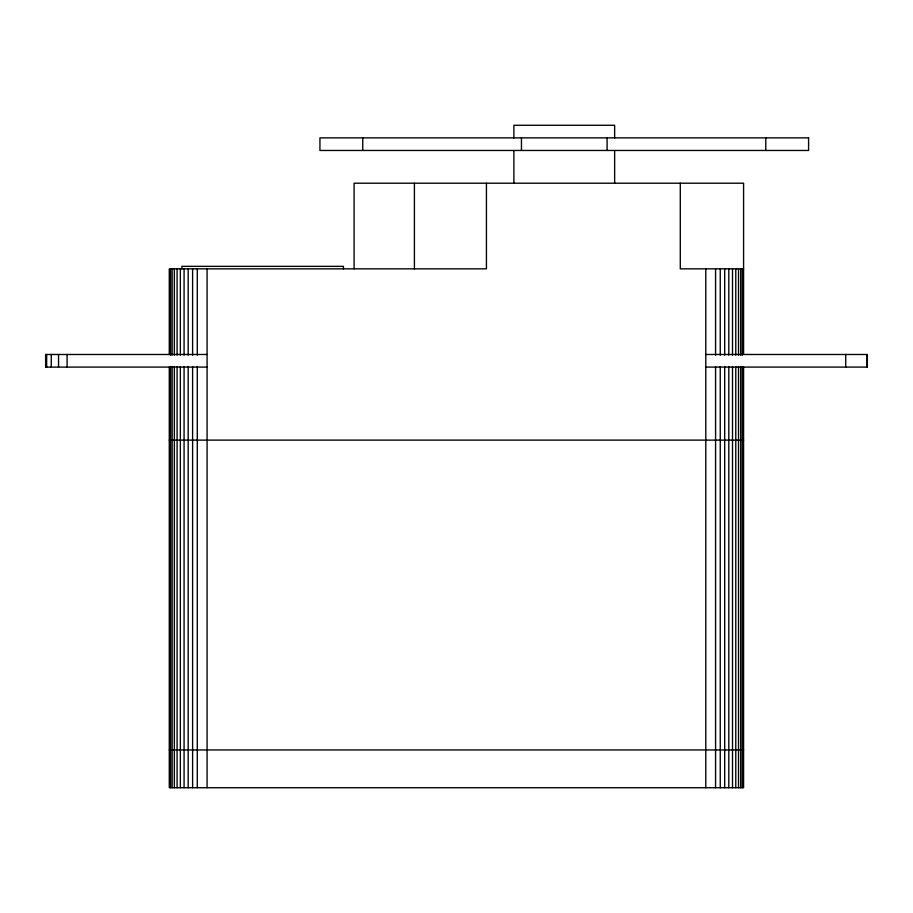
<?xml version="1.0" encoding="UTF-8"?>
<svg xmlns="http://www.w3.org/2000/svg" width="913" height="913" viewBox="0 0 913 913"><rect width="100%" height="100%" fill="white"/><g stroke="black" fill="none" stroke-linecap="round" stroke-linejoin="round"><path stroke-width="1.37" d="M743.581 268.844L680.288 268.844L680.288 183.205M207.068 354.484L45.65 354.484L45.65 367.083L207.068 367.083M705.795 354.484L867.35 354.484L867.35 367.083L705.795 367.083M169.282 440.123L743.581 440.123M169.282 749.95L743.581 749.95M867.008 354.484L867.019 367.083M845.723 354.484L845.723 367.083M765.767 137.863L765.767 150.462M743.581 354.267L743.581 183.205L354.096 183.205L354.096 268.844M743.581 367.083L743.581 787.725L169.282 787.725L169.282 367.083M742.292 268.844L742.292 355.191M742.292 366.524L742.292 787.725M740.705 268.844L740.705 355.191M740.705 366.524L740.705 787.725M738.526 268.844L738.526 355.191M738.526 366.524L738.526 787.725M735.775 268.844L735.775 355.191M735.775 366.524L735.775 787.725M732.511 268.844L732.511 355.191M732.511 366.524L732.511 787.725M728.802 268.844L728.802 355.191M728.802 366.524L728.802 787.725M724.694 268.844L724.694 355.191M724.694 366.524L724.694 787.725M720.254 268.844L720.254 355.191M720.254 366.524L720.254 787.725M715.575 268.844L715.575 355.191M715.575 366.524L715.575 787.725M705.795 268.844L705.795 787.725M614.643 137.989L614.643 125.275L513.882 125.275L513.882 137.989M614.643 150.702L614.643 183.205M607.088 137.863L607.088 150.462M521.449 137.863L521.449 150.462M513.882 150.702L513.882 183.205M486.435 183.205L486.435 268.844L169.282 268.844L169.282 354.267M414.411 183.205L414.411 268.844M362.758 137.863L362.758 150.462M343.414 268.844L343.414 266.345L181.881 266.345L181.881 268.844M207.068 268.844L207.068 787.725M197.288 268.844L197.288 355.191M197.288 366.524L197.288 787.725M192.609 268.844L192.609 355.191M192.609 366.524L192.609 787.725M188.181 268.844L188.181 355.191M188.181 366.524L188.181 787.725M184.072 268.844L184.072 355.191M184.072 366.524L184.072 787.725M180.352 268.844L180.352 355.191M180.352 366.524L180.352 787.725M177.099 268.844L177.099 355.191M177.099 366.524L177.099 787.725M174.349 268.844L174.349 355.191M174.349 366.524L174.349 787.725M172.158 268.844L172.158 355.191M172.158 366.524L172.158 787.725M170.571 268.844L170.571 355.191M170.571 366.524L170.571 787.725M67.094 354.484L67.094 367.083M58.546 354.484L58.546 367.083M51.265 354.484L51.265 367.083M46.666 354.484L46.666 367.083M45.958 354.484L45.958 367.083M808.587 137.863L319.938 137.863L319.938 150.462L808.587 150.462L808.587 137.863"/></g></svg>
